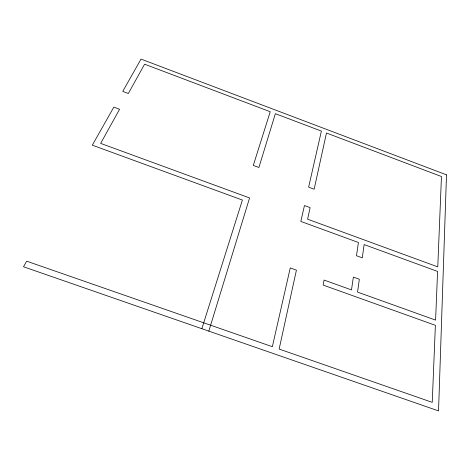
<?xml version="1.0" encoding="UTF-8"?>
<svg xmlns="http://www.w3.org/2000/svg" width="470" height="470" viewBox="0 0 470 470"><rect width="100%" height="100%" fill="white"/><g stroke="black" fill="none" stroke-linecap="round" stroke-linejoin="round"><path stroke-width="0.7" d="M208.821 331.127L249.582 197.941L100.65 143.391L119.586 109.275L113.834 107.137L92.308 145.177L242.391 200.055L201.853 328.706M446.5 174.846L438.545 410.903L23.5 266.772L26.667 261.173L272.347 346.696L290.26 267.924L296.429 270.138L279.145 349.063L432.236 402.355L435.385 325.316L323.143 285.084L324.059 280.061L351.49 289.914L353.364 277.1L359.333 279.256L357.558 292.093L435.596 320.117L437.582 271.431L364.121 244.57L362.288 257.842L356.477 255.727L358.41 242.485L300.835 221.429L304.454 205.543L310.124 207.628L307.591 219.19L437.77 266.872L441.459 176.526L326.468 133.01L314.154 189.204L308.631 187.16L321.386 131.089L275.367 113.675L258.905 167.479L253.307 165.405L270.221 111.725L144.601 64.19L128.339 93.495L122.74 91.403L141.018 59.097L446.5 174.846"/></g></svg>
